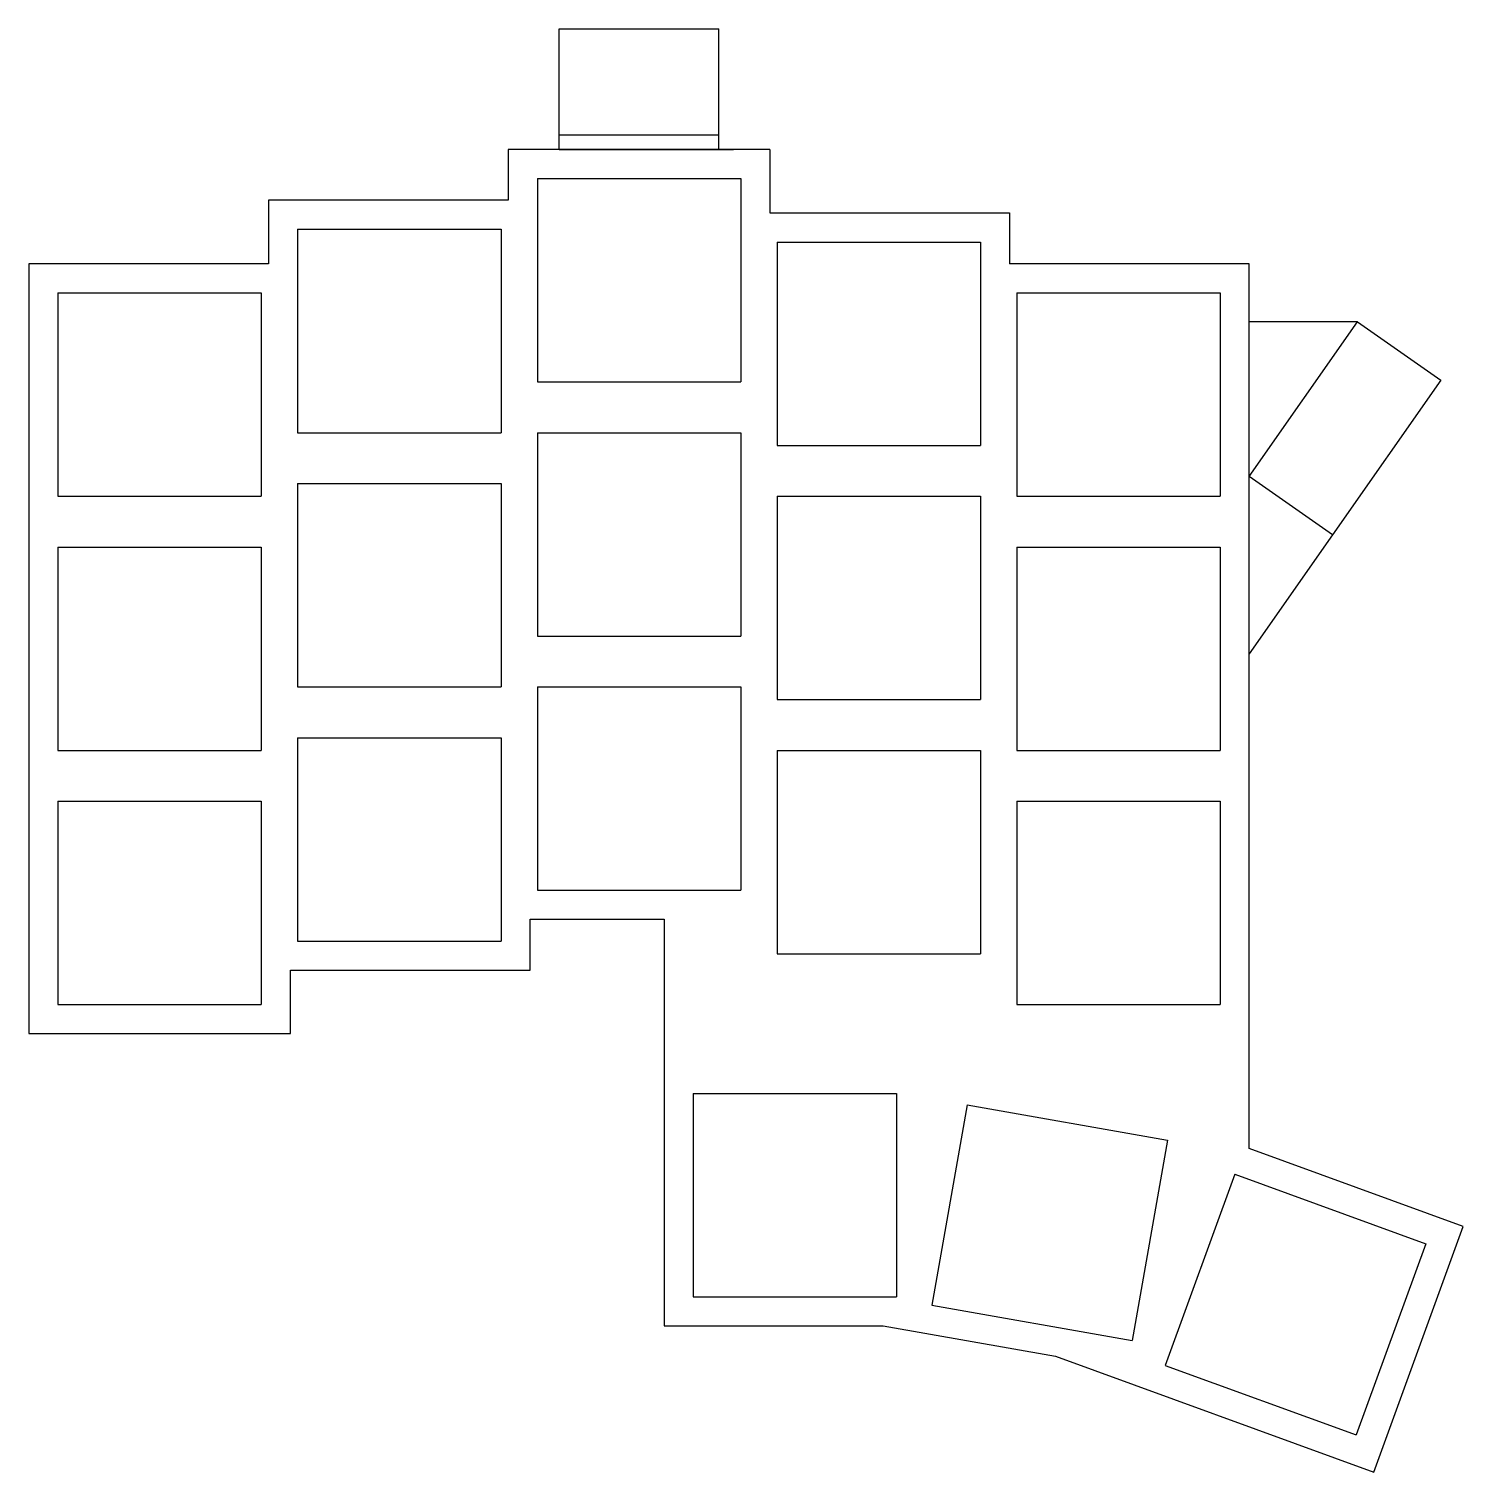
# Model space of a CAD drawing. Extents: x -48.6 to 50.1, y -46.5 to 52.9.
import ezdxf

# ---------------------------------------------------------------- set-up
doc = ezdxf.new("R2010")
doc.units = 0
doc.header["$MEASUREMENT"] = 0
doc.layers.add('MODELSKETCH_VISIBLE', color=7, linetype='CONTINUOUS')

msp = doc.modelspace()

# ---------------------------------------------------------------- linework, layer by layer
at = {"layer": 'MODELSKETCH_VISIBLE'}
for p, q in [((-12.112, 44.606), (-12.112, 52.906)), ((-12.112, 52.906), (-1.112, 52.906)), ((-1.112, 44.606), (-1.112, 52.906)), ((-12.112, 45.606), (-1.112, 45.606)), ((-15.612, 44.606), (-15.612, 41.106)), ((2.388, 44.606), (-15.612, 44.606)), ((-12.112, 44.606), (-1.112, 44.606)), ((-10.111, 44.606), (-0.111, 44.606)), ((2.388, 44.606), (2.388, 40.231)), ((-13.612, 42.606), (0.388, 42.606)), ((-13.612, 42.606), (-13.612, 28.606)), ((0.388, 42.606), (0.388, 28.606)), ((-15.612, 41.106), (-32.112, 41.106)), ((-32.112, 41.106), (-32.112, 36.731)), ((2.388, 40.231), (18.888, 40.231)), ((18.888, 40.231), (18.888, 36.731)), ((-30.112, 39.106), (-16.112, 39.106)), ((-30.112, 39.106), (-30.112, 25.106)), ((-16.112, 39.106), (-16.112, 25.106)), ((2.888, 38.231), (16.888, 38.231)), ((2.888, 38.231), (2.888, 24.231)), ((16.888, 38.231), (16.888, 24.231)), ((-48.612, 36.731), (-48.612, -16.269)), ((-32.112, 36.731), (-48.612, 36.731)), ((35.388, 36.731), (18.888, 36.731)), ((35.388, -24.183), (35.388, 36.731)), ((-46.612, 34.731), (-32.612, 34.731)), ((-46.612, 34.731), (-46.612, 20.731)), ((-32.612, 34.731), (-32.612, 20.731)), ((19.388, 34.731), (19.388, 20.731)), ((19.388, 34.731), (33.388, 34.731)), ((33.388, 34.731), (33.388, 20.731)), ((35.388, 22.082), (42.845, 32.731)), ((42.845, 32.731), (35.388, 32.731)), ((42.845, 32.731), (48.579, 28.716)), ((-13.612, 28.606), (0.388, 28.606)), ((48.579, 28.716), (41.122, 18.067)), ((-30.112, 25.106), (-16.112, 25.106)), ((-13.612, 25.106), (-13.612, 11.106)), ((-13.612, 25.106), (0.388, 25.106)), ((0.388, 25.106), (0.388, 11.106)), ((2.888, 24.231), (16.888, 24.231)), ((41.122, 18.067), (35.388, 22.082)), ((-30.112, 21.606), (-16.112, 21.606)), ((-30.112, 21.606), (-30.112, 7.606)), ((-16.112, 21.606), (-16.112, 7.606)), ((-46.612, 20.731), (-32.612, 20.731)), ((2.888, 20.731), (16.888, 20.731)), ((2.888, 20.731), (2.888, 6.731)), ((16.888, 20.731), (16.888, 6.731)), ((19.388, 20.731), (33.388, 20.731)), ((41.122, 18.067), (35.388, 9.878)), ((-46.612, 17.231), (-32.612, 17.231)), ((-46.612, 17.231), (-46.612, 3.231)), ((-32.612, 17.231), (-32.612, 3.231)), ((19.388, 17.231), (33.388, 17.231)), ((19.388, 17.231), (19.388, 3.231)), ((33.388, 17.231), (33.388, 3.231)), ((-13.612, 11.106), (0.388, 11.106)), ((-30.112, 7.606), (-16.112, 7.606)), ((-13.612, 7.606), (0.388, 7.606)), ((-13.612, 7.606), (-13.612, -6.394)), ((0.388, 7.606), (0.388, -6.394)), ((2.888, 6.731), (16.888, 6.731)), ((-30.112, 4.106), (-16.112, 4.106)), ((-30.112, 4.106), (-30.112, -9.894)), ((-16.112, 4.106), (-16.112, -9.894)), ((-46.612, 3.231), (-32.612, 3.231)), ((2.888, 3.231), (16.888, 3.231)), ((2.888, 3.231), (2.888, -10.769)), ((16.888, 3.231), (16.888, -10.769)), ((19.388, 3.231), (33.388, 3.231)), ((-46.612, -0.269), (-46.612, -14.269)), ((-46.612, -0.269), (-32.612, -0.269)), ((-32.612, -0.269), (-32.612, -14.269)), ((19.388, -0.269), (19.388, -14.269)), ((19.388, -0.269), (33.388, -0.269)), ((33.388, -0.269), (33.388, -14.269)), ((-13.612, -6.394), (0.388, -6.394)), ((-14.112, -8.394), (-4.887, -8.394)), ((-14.112, -11.894), (-14.112, -8.394)), ((-4.887, -8.394), (-4.887, -36.394)), ((-30.112, -9.894), (-16.112, -9.894)), ((2.888, -10.769), (16.888, -10.769)), ((-30.612, -11.894), (-14.112, -11.894)), ((-30.612, -16.269), (-30.612, -11.894)), ((-46.612, -14.269), (-32.612, -14.269)), ((19.388, -14.269), (33.388, -14.269)), ((-48.612, -16.269), (-30.612, -16.269)), ((-2.887, -20.394), (-2.887, -34.394)), ((-2.887, -20.394), (11.113, -20.394)), ((11.113, -20.394), (11.113, -34.394)), ((15.976, -21.166), (13.545, -34.953)), ((15.976, -21.166), (29.763, -23.597)), ((29.763, -23.597), (27.332, -37.384)), ((50.113, -29.542), (35.388, -24.183)), ((34.394, -25.949), (29.605, -39.105)), ((34.394, -25.949), (47.549, -30.737)), ((43.956, -46.457), (50.113, -29.542)), ((47.549, -30.737), (42.761, -43.893)), ((-2.887, -34.394), (11.113, -34.394)), ((13.545, -34.953), (27.332, -37.384)), ((-4.887, -36.394), (10.196, -36.394)), ((10.196, -36.394), (22.053, -38.484)), ((22.053, -38.484), (43.956, -46.457)), ((29.605, -39.105), (42.761, -43.893))]:
    msp.add_line(p, q, dxfattribs=at)

doc.saveas('drawing.dxf')
